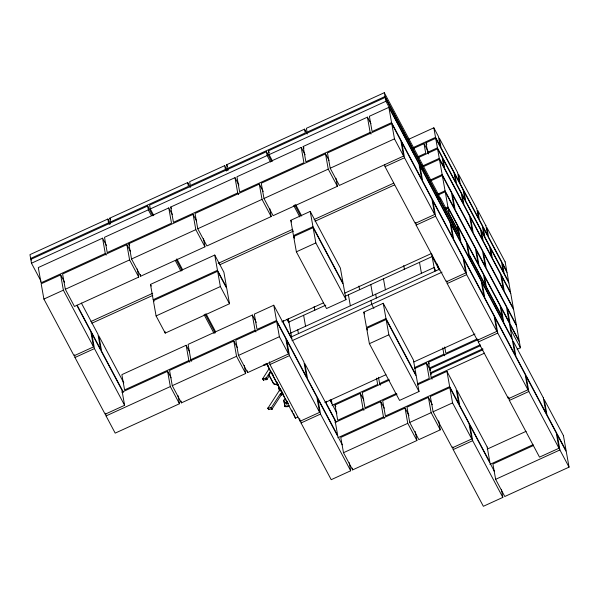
<?xml version="1.0" encoding="UTF-8"?>
<svg xmlns="http://www.w3.org/2000/svg" width="599" height="599" viewBox="0 0 599 599"><rect width="100%" height="100%" fill="white"/><g stroke="black" fill="none" stroke-linecap="round" stroke-linejoin="round"><path stroke-width="0.9" d="M270.201 371.867L266.113 378.126L262.647 378.778L269.153 368.625M282.571 393.041L280.482 393.588L271.392 407.552L267.895 408.233L279.411 390.376M268.637 409.446L272.126 408.922L281.216 394.958L283.305 394.419M263.388 379.991L266.802 379.534L269.438 375.551M278.363 385.299L273.646 383.929L269.071 375.333L270.643 370.953M269.071 375.333L270.696 371.238M279.089 387.725L279.007 389.62L280.01 391.065M289.182 405.815L287.235 406.706L285.117 406.646L284.847 406.129L283.791 400.207L285.566 398.365M110.486 223.981L107.85 219.032L29.95 254.635L30.631 258.454L31.507 260.101M187.704 182.545L188.386 186.364L110.478 221.959L109.804 218.141L187.704 182.545L190.317 187.457M224.707 165.631L189.651 181.654L190.332 185.473L225.389 169.45L224.707 165.631L227.343 170.58M228.204 170.198L227.335 168.559L226.654 164.74L304.562 129.144L307.175 134.056M384.303 92.703L306.403 128.298L307.085 132.124L384.985 96.521L384.303 92.703L439.149 195.828L439.831 199.647L384.985 96.521M30.631 258.454L108.531 222.85L107.85 219.032M227.335 168.559L305.243 132.963L304.562 129.144M152.88 215.827L147.654 206.004L30.804 259.404L31.477 263.223L41.054 281.231M271.684 161.535L266.458 151.719L149.6 205.12L150.282 208.939L153.763 215.483M272.567 161.191L269.086 154.647L268.404 150.828L385.262 97.427L421.823 166.178L422.505 169.996L385.943 101.246L385.262 97.427M31.477 263.223L148.335 209.822L147.654 206.004M150.282 208.939L267.139 155.538L266.458 151.719M269.086 154.647L385.943 101.246M102.556 238.185L38.291 267.558L41.009 282.833L105.282 253.459L102.556 238.185L106.472 245.553M168.776 207.928L104.503 237.294L107.228 252.568L171.494 223.202L168.776 207.928L172.257 214.472M234.995 177.663L237.713 192.938L173.448 222.311L170.722 207.037L234.995 177.663L238.911 185.031M301.215 147.406L236.942 176.78L239.66 192.054L303.933 162.681L301.215 147.406L305.131 154.774M367.434 117.149L370.152 132.424L305.879 161.79L303.161 146.515L367.434 117.149L370.916 123.694M388.856 107.356L369.381 116.258L372.099 131.533L391.574 122.63L388.856 107.356L419.015 164.074L421.741 179.348L391.574 122.63M64.587 282.286L60.656 274.889L41.181 283.784L43.899 299.058L74.066 355.776L93.541 346.881L90.816 331.606L76.829 305.303M130.357 251.176L126.876 244.624L62.603 273.998L65.321 289.272L74.463 306.456L138.736 277.09L137.291 269.003M203.51 238.739L204.955 246.825L140.683 276.199L131.54 259.008L128.822 243.733L193.088 214.367L196.569 220.911M263.223 191.47L259.307 184.103L195.042 213.476L197.76 228.751L206.902 245.934L271.167 216.568L269.73 208.482M329.008 160.39L325.527 153.846L261.254 183.219L263.979 198.494L273.114 215.677L337.387 186.304L335.949 178.217M391.746 123.589L327.473 152.955L330.199 168.229L339.334 185.42L403.606 156.047L400.888 140.772L391.746 123.589L394.464 138.863L403.606 156.047M43.899 299.058L63.374 290.163L60.656 274.889M65.321 289.272L129.594 259.899L126.876 244.624M131.54 259.008L195.813 229.642L193.088 214.367M197.76 228.751L262.033 199.377L259.307 184.103M263.979 198.494L328.245 169.12L325.527 153.846M330.199 168.229L394.464 138.863M408.428 139.417L433.833 127.812L438.408 136.4L440.108 145.946L435.533 137.358L433.833 127.812M412.674 147.803L435.533 137.358M413.857 148.297L424.017 143.648L428.173 151.465M428.54 153.943L427.671 152.311L425.964 142.764L435.705 138.309L453.99 172.684L455.689 182.231L437.405 147.856L435.705 138.309M385.045 166.664L404.52 157.769L401.802 142.495L431.961 199.212L434.687 214.487L415.212 223.382L385.045 166.664L384.723 164.867M418.102 156.683L425.717 153.194L424.017 143.648M427.671 152.311L437.405 147.856M418.102 157.709L437.577 148.814L442.144 157.402L443.844 166.949L439.277 158.361L437.577 148.814M154.07 301.334L153.194 299.695L150.476 284.42L214.749 255.054L223.891 272.238L226.609 287.513L217.467 270.329L214.749 255.054M294.349 237.234L293.48 235.594L290.755 220.32L310.23 211.417L340.397 268.135L343.115 283.409L312.955 226.692L310.23 211.417M422.34 166.095L439.277 158.361M423.358 166.664L439.449 159.312L469.609 216.029L472.334 231.304L442.167 174.586L439.449 159.312M90.906 321.528L152.723 293.278M218.178 263.365L292.694 229.312M314.116 219.526L393.715 183.152M91.819 323.243L152.79 295.382M219.938 264.698L293.607 231.034M315.029 221.241L394.629 184.866M153.194 299.695L217.467 270.329M293.48 235.594L312.955 226.692M217.639 271.28L153.366 300.653L156.092 315.928L165.227 333.111L229.499 303.745L226.781 288.471L217.639 271.28L220.357 286.554L229.499 303.745M293.645 236.545L313.12 227.65L343.287 284.368L346.005 299.642L326.53 308.537L296.37 251.82L293.645 236.545L294.521 238.192M430.314 180.007L442.167 174.586M431.34 180.569L442.339 175.544L451.481 192.728L454.199 208.003L445.057 190.819L442.339 175.544M156.092 315.928L220.357 286.554M296.37 251.82L315.845 242.924L313.12 227.65M74.98 357.498L94.455 348.596L91.729 333.321L121.897 390.039L124.614 405.313L105.139 414.216L74.98 357.498L74.501 354.803M437.45 194.293L445.057 190.819M438.453 194.87L445.229 191.77L475.389 248.488L478.114 263.762L447.947 207.044L445.229 191.77M445.409 208.205L447.947 207.044M445.581 209.163L448.119 208.003L457.262 225.187L458.28 230.915L449.138 213.731L448.119 208.003M416.125 225.104L435.6 216.202L432.875 200.927L463.042 257.645L465.76 272.919L446.285 281.822L416.125 225.104L415.639 222.409M186.139 345.271L121.867 374.637L124.585 389.912L188.857 360.546L186.139 345.271L189.621 351.815M256.275 322.374L252.359 315.007L188.086 344.38L190.804 359.655L191.68 361.294M273.78 305.22L254.305 314.123L257.023 329.398L276.498 320.495L273.78 305.22L303.94 361.938L306.666 377.213L276.498 320.495M190.804 359.655L255.077 330.281L252.359 315.007M121.941 392.158L167.608 371.29L171.089 377.834M237.301 347.577L233.82 341.026L169.554 370.399L172.272 385.674L181.415 402.865L245.687 373.491L244.242 365.405M276.671 321.446L235.774 340.142L238.492 355.417L247.634 372.6L288.531 353.912L285.813 338.637L276.671 321.446L279.389 336.72L288.531 353.912M281.904 321.843L323.393 302.877M344.822 293.091L431.19 253.617M288.493 322.202L325.796 305.153M345.024 296.363L432.149 256.552L439.404 270.194M178.023 395.662L179.468 403.748L115.195 433.122L106.053 415.931L170.326 386.565L167.608 371.29M172.272 385.674L236.545 356.3L233.82 341.026M238.492 355.417L279.389 336.72M290.448 333.179L434.103 267.528L435.862 270.83M291.301 336.915L439.681 269.108M291.983 340.734L442.055 272.156M385.973 318.563L366.498 327.458L363.773 312.184L383.248 303.289L413.415 360.006L416.133 375.281L385.973 318.563L383.248 303.289M266.053 363.833L264.751 364.424L265.028 364.941L266.974 364.05M269.969 364.529L289.444 355.626L286.726 340.352L316.886 397.077L319.611 412.352L300.136 421.247L269.969 364.529L269.49 361.833M447.198 283.537L466.673 274.642L463.955 259.367L494.123 316.085L496.841 331.359L477.366 340.254L447.198 283.537L446.719 280.841M366.663 328.417L386.138 319.514L416.305 376.232L419.023 391.506L399.548 400.409L369.388 343.691L366.663 328.417L367.539 330.056M369.388 343.691L388.863 334.789L386.138 319.514M285.843 402.281L286.337 404.018L285.843 402.281L287.408 401.57M286.12 402.798L287.677 402.086M284.847 406.129L286.966 406.189L288.913 405.298M324.89 402.61L385.936 374.712M413.916 361.923L474.962 334.032M266.375 363.496L295.464 418.192L297.965 417.046M332.003 405.306L377.669 384.438L376.546 378.149M380.485 385.187L379.616 383.547L388.916 379.302M414.291 367.704L443.889 354.181L442.766 347.892M477.126 338.989L445.836 353.29L444.713 347.001M360.313 393.408L363.031 408.683L337.709 420.251L334.991 404.976L360.313 393.408L363.795 399.952M389.32 380.148L362.26 392.517L364.978 407.792L396.268 393.491M414.688 368.557L426.525 363.144L430.449 370.511M430.367 369.62L429.498 367.981L428.472 362.253L477.523 339.843M349.247 462.698L350.685 470.784L331.21 479.687L301.05 422.969L320.525 414.066L317.799 398.792L342.284 444.825M478.279 341.977L497.754 333.074L495.036 317.799L525.196 374.517L527.921 389.792L508.439 398.694L478.279 341.977L477.8 339.281M429.498 367.981L480.233 344.799M431.22 374.397L430.344 372.758L429.663 368.939L480.473 345.72M430.344 372.758L482.846 348.768M483.019 349.719L430.516 373.709L431.198 377.527L432.074 379.174M417.413 383.832L429.251 378.418L426.525 363.144M431.198 377.527L484.546 353.148M335.066 422.49L380.732 401.622L384.214 408.174M397.055 394.164L382.679 400.731L385.397 416.006L449.669 386.64L446.944 371.365L417.346 384.887M517.154 349.292L520.434 347.787L519.415 342.059L510.273 324.875L511.291 330.603L520.434 347.787M337.784 437.764L383.45 416.897L380.732 401.622M408.96 415.429L405.044 408.061L340.771 437.435L343.497 452.709L352.631 469.893L416.904 440.527L415.302 431.542M432.336 404.752L428.412 397.384L406.991 407.17L409.709 422.445L418.851 439.636L440.272 429.842L438.678 420.857M449.842 387.59L430.359 396.493L433.084 411.768L452.275 447.857L471.757 438.962L469.032 423.688L449.842 387.59L452.559 402.865L471.757 438.962M343.497 452.709L407.762 423.336L405.044 408.061M409.709 422.445L431.138 412.659L428.412 397.384M433.084 411.768L452.559 402.865M509.352 400.417L528.835 391.514L526.109 376.239L556.276 432.957L558.994 448.232L539.519 457.134L509.352 400.417L508.873 397.721M501.393 489.308L502.831 497.395L483.356 506.297L453.196 449.579L472.671 440.677L469.945 425.402L494.43 471.435M487.212 449.108L526.109 431.325M489.93 464.382L533.058 444.668M533.507 445.499L492.917 464.045L495.643 479.32L504.777 496.511L569.05 467.138L566.332 451.863L557.19 434.679L559.908 449.954L569.05 467.138M495.643 479.32L559.908 449.954M263.612 364.896L265.028 364.941M286.067 403.509L288.606 403.584M269.018 375.049L273.593 383.645L278.31 385.015M425.964 142.764L426.84 144.396M404.52 157.769L434.687 214.487M435.6 216.202L465.76 272.919M466.673 274.642L496.841 331.359M497.754 333.074L527.921 389.792M528.835 391.514L558.994 448.232M370.152 132.424L371.021 134.056M443.889 354.181L444.757 355.813M446.944 371.365L456.086 388.549L458.812 403.823L449.669 386.64M328.245 169.12L337.387 186.304M472.671 440.677L502.831 497.395M428.472 362.253L429.348 363.893M429.663 368.939L430.539 370.579M303.161 146.515L304.03 148.155M431.138 412.659L440.272 429.842M388.863 334.789L419.023 391.506M373.873 308.44L371.68 304.314L370.998 300.496M363.773 312.184L364.649 313.831M268.404 150.828L269.28 152.46M295.636 204.573L301.731 216.029M315.845 242.924L346.005 299.642M294.753 204.918L300.406 215.558M267.139 155.538L270.621 162.082M293.69 205.457L299.785 216.92M407.762 423.336L416.904 440.527M290.755 220.32L291.631 221.959M383.45 416.897L384.318 418.536M262.033 199.377L271.167 216.568M363.031 408.683L363.9 410.315M226.654 164.74L227.53 166.38M225.389 169.45L226.265 171.104M237.713 192.938L238.589 194.578M334.991 404.976L335.859 406.609M287.258 319.14L289.003 322.412L288.359 318.818M330.229 399.937L331.958 403.194L331.322 399.6M287.003 319.297L289.167 323.363L291.893 338.637L283.664 323.168L283.185 320.472M329.997 400.132L336.96 413.228M336.196 421.958L326.627 403.951L326.141 401.255M289.444 355.626L319.611 412.352M320.525 414.066L350.685 470.784M255.077 330.281L255.945 331.921M195.813 229.642L204.955 246.825M266.922 363.488L268.659 366.76M271.706 372.488L273.451 375.76M276.491 381.488L278.236 384.76M280.407 388.848L283.02 393.753M286.936 401.12L287.805 402.753M291.72 410.12L292.589 411.753M267.034 364.199L269.198 368.273M270.067 369.905L280.033 388.646M280.901 390.271L284.802 397.609M285.671 399.234L287.834 403.307M278.857 387.875L279.523 389.32M278.767 387.972L279.463 389.447M280.834 393.348L281.665 394.689M280.729 393.393L281.508 394.741M280.676 393.423L281.365 394.823M280.587 393.483L281.245 394.928L280.482 393.588M283.791 400.207L285.117 406.646M286.966 406.189L287.235 406.706M266.181 378.059L266.907 379.437M266.151 378.096L266.847 379.504M266.076 378.164L266.712 379.601M265.881 378.276L266.667 379.624M265.784 378.313L266.562 379.676M265.731 378.328L266.465 379.706M262.759 378.815L263.538 380.193M262.639 378.643L263.455 380.185M170.722 207.037L171.591 208.677M272.156 408.892L271.422 407.515L272.051 408.99M271.272 407.649L271.961 409.05M271.13 407.732L271.909 409.08M270.98 407.784L271.811 409.124M267.888 408.099L268.779 409.641M267.873 408.129L268.674 409.634M236.545 356.3L245.687 373.491M176.832 258.858L182.493 269.498M206.041 313.779L215.618 331.786M176.383 260.026L182.044 270.666M205.157 314.123L215.168 332.947M148.335 209.822L151.382 215.558M175.32 260.572L180.98 271.212M204.094 314.67L214.105 333.493M128.822 243.733L129.691 245.373M150.476 284.42L151.345 286.06M188.857 360.546L189.726 362.178M109.804 218.141L110.673 219.781M129.594 259.899L138.736 277.09M108.531 222.85L109.415 224.505M105.282 253.459L106.15 255.099M170.326 386.565L179.468 403.748M81.367 303.042L97.981 334.279L100.699 349.554L77.099 305.168M123.813 382.851L98.895 336.002L101.62 351.276L123.476 392.375M63.374 290.163L93.541 346.881M94.455 348.596L124.614 405.313M293.458 413.258L295.464 418.192M508.124 396.897L508.439 398.694M437.442 264.062L438.094 267.723M431.662 253.804L434.784 271.347M452.709 446.884L453.196 449.579M419.487 262.332L421.449 273.316M403.741 265.574L404.392 269.236M383.457 278.797L385.412 289.781M375.678 294.229L376.359 298.047M370.803 284.585L372.758 295.562M378.493 377.258L379.616 383.547M358.951 286.045L359.602 289.706M348.401 294.82L350.355 305.797M352.317 468.096L352.631 469.893M314.153 306.516L314.804 310.17M303.611 315.291L305.565 326.268M297.77 329.832L298.452 333.65M300.728 421.172L301.05 422.969M299.65 418.551L300.136 421.247M247.312 370.803L247.634 372.6M181.093 401.068L181.415 402.865M164.912 331.314L165.227 333.111M140.361 274.402L140.683 276.199M105.574 413.235L106.053 415.931M457.599 172.497L439.322 138.122L441.021 147.668L459.298 182.044L457.599 172.497M476.797 208.587L458.512 174.212L460.212 183.758L478.496 218.133L476.797 208.587M485.939 225.778L477.71 210.309L479.41 219.855L487.638 235.325L485.939 225.778M505.129 261.868L486.852 227.493L488.552 237.039L506.829 271.414L505.129 261.868M463.124 189.876L454.903 174.406L456.603 183.953L464.824 199.422L463.124 189.876M482.322 225.965L464.038 191.59L465.745 201.137L484.022 235.512L482.322 225.965M501.52 262.062L483.236 227.687L484.935 237.234L503.22 271.609L501.52 262.062M507.001 272.373L502.434 263.777L504.133 273.324L508.701 281.919L507.001 272.373M461.342 193.499L443.058 159.124L444.757 168.671L463.042 203.046L461.342 193.499M480.533 229.589L462.256 195.214L463.955 204.761L482.24 239.136L480.533 229.589M489.675 246.781L481.454 231.311L483.153 240.858L491.375 256.327L489.675 246.781M508.873 282.87L490.588 248.495L492.288 258.042L510.573 292.417L508.873 282.87M500.689 274.469L470.522 217.751L473.247 233.026L503.407 289.744L500.689 274.469M510.745 293.375L501.603 276.184L504.321 291.458L513.463 308.65L510.745 293.375M482.554 251.168L452.395 194.45L455.113 209.725L485.28 266.443L482.554 251.168M513.635 309.601L483.468 252.883L486.193 268.157L516.353 324.875L513.635 309.601M506.469 306.928L476.302 250.21L479.028 265.484L509.187 322.202L506.469 306.928M516.525 325.834L507.383 308.642L510.101 323.917L519.243 341.108L516.525 325.834M466.396 242.378L458.175 226.909L460.893 242.183L469.122 257.652L466.396 242.378M483.535 274.604L467.317 244.093L469.182 254.597L485.407 285.102L483.535 274.604M500.217 305.969L484.449 276.319L486.321 286.824L502.089 316.467L500.217 305.969M509.36 323.153L501.131 307.684L503.856 322.958L512.078 338.428L509.36 323.153M458.452 231.873L440.168 197.498L440.849 201.316L459.134 235.692L458.452 231.873M459.298 236.642L422.737 167.892L423.418 171.711L459.98 240.461L459.298 236.642M502.261 317.425L469.354 255.548L470.035 259.367L502.943 321.244L502.261 317.425M450.096 222.514L419.929 165.796L422.654 181.07L452.814 237.788L450.096 222.514M481.177 280.946L451.01 224.228L453.728 239.503L483.895 296.22L481.177 280.946M512.25 339.386L482.09 282.668L484.808 297.943L514.975 354.66L512.25 339.386M543.33 397.818L513.163 341.101L515.889 356.375L546.048 413.093L543.33 397.818M563.442 435.638L544.244 399.54L546.962 414.815L566.16 450.912L563.442 435.638M487.167 446.989L457 390.271L459.725 405.545L489.885 462.263L487.167 446.989M335.021 420.378L304.854 363.66L307.579 378.935L337.739 435.653L335.021 420.378"/></g></svg>
